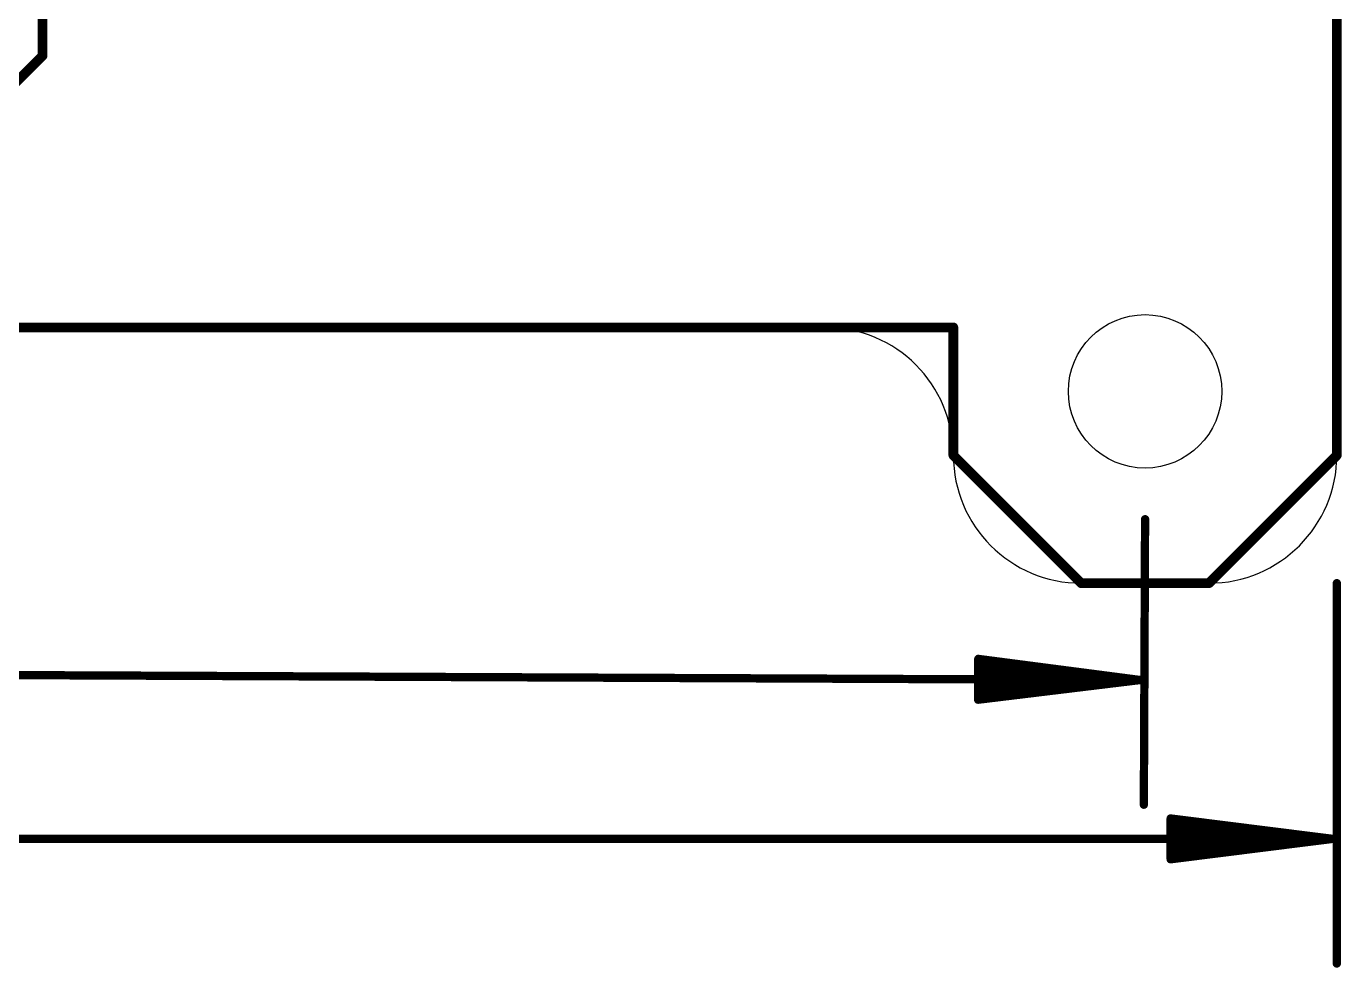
# Model space of a CAD drawing. Extents: x -6 to 135, y -6 to 36.
# Drawn here: x 106.5 to 127.08, y -6.02 to 8.71 of the extents above; entities that cross this region are included whole.
import ezdxf

# ---------------------------------------------------------------- set-up
doc = ezdxf.new("R2010")
doc.units = 0
for name, color, linetype in [('1', 12, 'CONTINUOUS'), ('16', 132, 'CONTINUOUS'), ('20', 31, 'CONTINUOUS'), ('47', 253, 'CONTINUOUS')]:
    doc.layers.add(name, color=color, linetype=linetype)

msp = doc.modelspace()

# ---------------------------------------------------------------- linework, layer by layer
at = {"layer": '1', "const_width": 0.1524}
for points in [[(127, 2), (127, 28)], [(30, 4), (121, 4)], [(121, 4), (121, 2)], [(121, 2), (123, 0)], [(125, 0), (127, 2)], [(123, 0), (125, 0)]]:
    msp.add_lwpolyline(points, dxfattribs=at)
at = {"layer": '1', "const_width": 0.0762}
for points in [[(121.0381, 4, 1), (120.9619, 4)], [(121, 3.9619, 1), (121, 4.0381)], [(121.0269, 2.0269, 1), (120.9731, 1.9731)], [(127.0269, 1.9731, 1), (126.9731, 2.0269)], [(120.9619, 2, 1), (121.0381, 2)], [(126.9619, 2, 1), (127.0381, 2)], [(123, 0.0381, 1), (123, -0.0381)], [(122.9731, -0.0269, 1), (123.0269, 0.0269)], [(124.9731, 0.0269, 1), (125.0269, -0.0269)], [(125, -0.0381, 1), (125, 0.0381)]]:
    msp.add_lwpolyline(points, format="xyb", dxfattribs=at)
at = {"layer": '16', "const_width": 0.1524}
for points in [[(127, 2), (127, 28)], [(106.75, 8.25), (106.75, 17.25)], [(104, 5.5), (106.75, 8.25)], [(30, 4), (121, 4)], [(121, 4), (121, 2)], [(121, 2), (123, 0)], [(125, 0), (127, 2)], [(123, 0), (125, 0)]]:
    msp.add_lwpolyline(points, dxfattribs=at)
at = {"layer": '16', "const_width": 0.0762}
for points in [[(106.7119, 8.25, 1), (106.7881, 8.25)], [(106.7769, 8.2231, 1), (106.7231, 8.2769)], [(121.0381, 4, 1), (120.9619, 4)], [(121, 3.9619, 1), (121, 4.0381)], [(121.0269, 2.0269, 1), (120.9731, 1.9731)], [(127.0269, 1.9731, 1), (126.9731, 2.0269)], [(120.9619, 2, 1), (121.0381, 2)], [(126.9619, 2, 1), (127.0381, 2)], [(123, 0.0381, 1), (123, -0.0381)], [(122.9731, -0.0269, 1), (123.0269, 0.0269)], [(124.9731, 0.0269, 1), (125.0269, -0.0269)], [(125, -0.0381, 1), (125, 0.0381)]]:
    msp.add_lwpolyline(points, format="xyb", dxfattribs=at)
at = {"layer": '20'}
for p, q in [((127, 2), (127, 28)), ((119, 4), (32, 4)), ((123, 0), (125, 0))]:
    msp.add_line(p, q, dxfattribs=at)
msp.add_circle((124, 3), 1.2, dxfattribs=at)
for centre, start, end in [((119, 2), 0, 90), ((123, 2), 180, 270), ((125, 2), 270, 0)]:
    msp.add_arc(centre, 2, start, end, dxfattribs=at)
at = {"layer": '47', "const_width": 0.13}
for points in [[(124, 1), (123.9805, -3.4654)], [(127, 0), (127, -5.95)], [(9.654, -1.0157), (123.924, -1.5152)], [(121.3904, -1.1849), (121.3876, -1.8233)], [(123.924, -1.5152), (121.3902, -1.2441)], [(123.924, -1.5152), (121.3904, -1.1849)], [(123.924, -1.5152), (121.3896, -1.3741)], [(121.3876, -1.8233), (123.924, -1.5152)], [(121.3879, -1.7641), (123.924, -1.5152)], [(121.3885, -1.6341), (123.924, -1.5152)], [(126.935, -4), (124.4, -3.6808)], [(124.4, -3.6808), (124.4, -4.3192)], [(126.935, -4), (124.4, -3.74)], [(126.935, -4), (124.4, -3.87)], [(0.065, -4), (126.935, -4)], [(124.4, -4.3192), (126.935, -4)], [(124.4, -4.13), (126.935, -4)], [(124.4, -4.26), (126.935, -4)]]:
    msp.add_lwpolyline(points, dxfattribs=at)
at = {"layer": '47', "const_width": 0.065}
for points in [[(124.0325, 0.9999, 1), (123.9675, 1.0001)], [(127.0325, 0, 1), (126.9675, 0)], [(121.3936, -1.2118, 1), (121.3867, -1.2764)], [(121.3946, -1.1526, 1), (121.3862, -1.2171)], [(121.4229, -1.185, 1), (121.3579, -1.1847)], [(121.3914, -1.3416, 1), (121.3878, -1.4065)], [(121.3869, -1.6016, 1), (121.39, -1.6666)], [(123.9198, -1.5474, 1), (123.9282, -1.4829)], [(123.9279, -1.5474, 1), (123.9201, -1.4829)], [(123.9205, -1.5475, 1), (123.9275, -1.4829)], [(123.9272, -1.5475, 1), (123.9208, -1.4828)], [(123.9222, -1.5476, 1), (123.9258, -1.4827)], [(123.9255, -1.5476, 1), (123.9225, -1.4827)], [(123.9239, -1.5477, 1), (123.9241, -1.4827)], [(121.3551, -1.8232, 1), (121.4201, -1.8235)], [(121.3837, -1.7911, 1), (121.3916, -1.8556)], [(121.3847, -1.7317, 1), (121.3911, -1.7964)], [(123.948, -3.4653, 1), (124.013, -3.4656)], [(124.4041, -3.6485, 1), (124.3959, -3.713)], [(124.4325, -3.6808, 1), (124.3675, -3.6808)], [(124.4033, -3.7077, 1), (124.3967, -3.7723)], [(124.4017, -3.8375, 1), (124.3983, -3.9025)], [(124.3983, -4.0975, 1), (124.4017, -4.1625)], [(126.9391, -4.0322, 1), (126.9309, -3.9678)], [(126.9309, -4.0322, 1), (126.9391, -3.9678)], [(126.9383, -4.0323, 1), (126.9317, -3.9677)], [(126.9317, -4.0323, 1), (126.9383, -3.9677)], [(126.9333, -4.0325, 1), (126.9367, -3.9675)], [(126.9367, -4.0325, 1), (126.9333, -3.9675)], [(126.935, -4.0325, 1), (126.935, -3.9675)], [(124.3967, -4.2277, 1), (124.4033, -4.2923)], [(124.3959, -4.287, 1), (124.4041, -4.3515)], [(124.3675, -4.3192, 1), (124.4325, -4.3192)], [(126.9675, -5.95, 1), (127.0325, -5.95)]]:
    msp.add_lwpolyline(points, format="xyb", dxfattribs=at)

doc.saveas('drawing.dxf')
